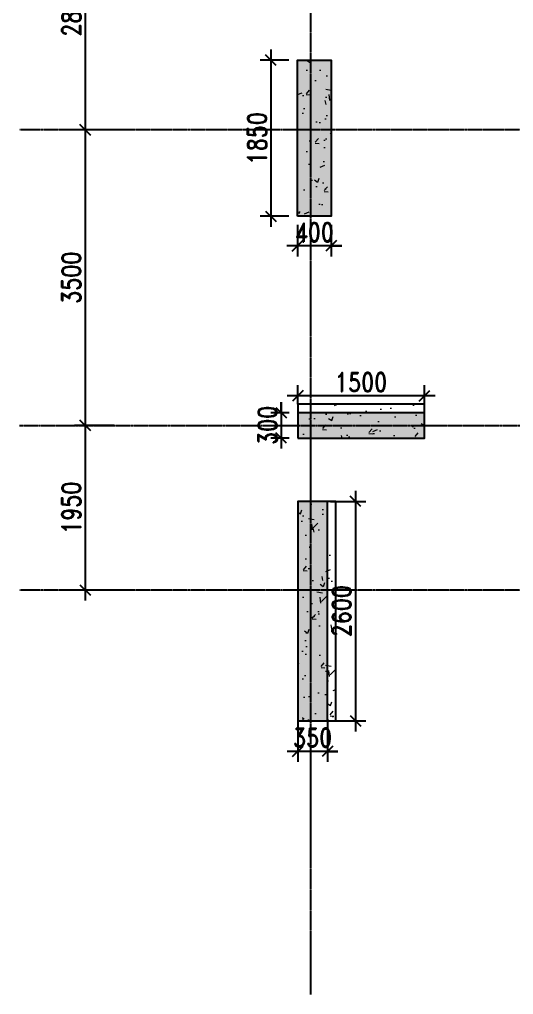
# Model space of a CAD drawing. Header units: millimetres. Extents: x 2061841 to 105821645, y -77612 to 48520811.
# Drawn here: x 105234358 to 105240201, y 48434629 to 48446176 of the extents above; entities that cross this region are included whole.
import ezdxf

# ---------------------------------------------------------------- set-up
doc = ezdxf.new("R2010")
doc.units = ezdxf.units.MM
doc.header["$LTSCALE"] = 10
doc.header["$MEASUREMENT"] = 0
doc.linetypes.add('CENTER', pattern=[2, 1.25, -0.25, 0.25, -0.25])
for name, color, linetype in [('AS-COLS', 2, 'Continuous'), ('DIM', 8, 'Continuous'), ('griddim', 3, 'Continuous'), ('S-OPENING', 6, 'Continuous')]:
    doc.layers.add(name, color=color, linetype=linetype)
doc.layers.add('S-STRCOL HATCH', color=33, linetype='Continuous', lineweight=9)
doc.styles.add('200', font='romand.shx', dxfattribs={"width": 0.8, "height": 225})
doc.dimstyles.new('GR1', dxfattribs={"dimtxt": 225, "dimasz": 125, "dimexe": 125, "dimexo": 100, "dimgap": 50, "dimtad": 1, "dimdec": 0, "dimzin": 3, "dimdsep": 46, "dimtxsty": '200', "dimblk1": 'OBLIQUE', "dimblk2": 'OBLIQUE', "dimsah": 1, "dimcen": 0.0625, "dimdle": 125, "dimclrd": 3, "dimclre": 3, "dimclrt": 2, "dimadec": 0, "dimazin": 0, "dimtfac": 1, "dimtdec": 0, "dimtix": 1, "dimtmove": 0, "dimatfit": 3, "dimfxl": 1, "dimtolj": 1, "dimtzin": 0, "dimarcsym": 0})
pattern_1 = [(50, (-102438165.63, -48481002.76), (546.554007, -47.8172566), [57.15, -628.65]), (355, (-102438165.63, -48481002.76), (-105.7302643, 573.1705357), [45.72, -502.9217525]), (100.4514447, (-102438120.1, -48481006.74), (440.8237413, 525.3532557), [48.5700264, -534.2707338]), (46.1842, (-102438165.6, -48480850.36), (813.2371227, -126.1269838), [85.725, -942.975]), (96.6355576, (-102438097.9, -48480860.9), (712.212402, 742.278374), [72.8550694, -801.4068245]), (351.1841512, (-102438165.6, -48480850.36), (712.212402, 742.278374), [68.579901, -754.379196]), (21, (-102438089.43, -48480888.46), (454.8431738, -306.7955946), [57.15, -628.65]), (326, (-102438089.43, -48480888.46), (185.406085, 552.5638984), [45.72, -502.92]), (71.451445, (-102438051.53, -48480914), (640.2492578, 245.7683067), [48.5700264, -534.2698128]), (37.5, (-102438165.63, -48481002.76), (9.26580975, 253.66511662), [0, -496.824, 0, -510.54, 0, -504.825]), (7.5, (-102438165.63, -48481002.76), (200.4589875, 300.54172445), [0, -291.084, 0, -485.394, 0, -192.405]), (327.5, (-102438335.56, -48481002.76), (406.7717855, -17.18623198), [0, -190.5, 0, -594.36, 0, -788.67]), (317.5, (-102438411.76, -48481002.76), (444.3875442, 76.2794731), [0, -247.65, 0, -394.716, 0, -560.07])]

# ---------------------------------------------------------------- blocks, each defined once
blk = doc.blocks.new('_Oblique')
at = {"color": 0, "linetype": 'ByBlock', "lineweight": -2}
blk.add_line((-0.5, -0.5), (0.5, 0.5), dxfattribs=at)
blk = doc.blocks.new('*D642')
at = {"layer": 'AS-COLS', "color": 3, "lineweight": -2, "transparency": 16777216}
for p, q in [((102472133, 48545833), (102472133, 48542758)), ((102472479, 48545708), (102472008, 48545708)), ((102472479, 48542883), (102472008, 48542883))]:
    blk.add_line(p, q, dxfattribs=at)
at = {"layer": 'Defpoints', "color": 0, "transparency": 16777216}
for p in [(102472579, 48545708), (102472133, 48542883), (102472579, 48542883)]:
    blk.add_point(p, dxfattribs=at)
at = {"layer": 'AS-COLS', "color": 3, "linetype": 'ByBlock', "lineweight": -2, "transparency": 16777216, "xscale": 125, "yscale": 125, "zscale": 125}
for p, rotation in [((102472133, 48545708), 90), ((102472133, 48542883), 270)]:
    blk.add_blockref('_Oblique', p, dxfattribs=dict(at, rotation=rotation))
at = {"layer": 'AS-COLS', "color": 2, "transparency": 16777216, "insert": (102471970, 48544296), "char_height": 225, "attachment_point": 5, "rotation": 90, "style": '200'}
blk.add_mtext('\\A1;2825', dxfattribs=at)
blk = doc.blocks.new('*D643')
at = {"layer": 'AS-COLS', "color": 3, "lineweight": -2, "transparency": 16777216}
for p, q in [((102472133, 48543008), (102472133, 48539259)), ((102472479, 48542883), (102472008, 48542883)), ((102472479, 48539384), (102472008, 48539384))]:
    blk.add_line(p, q, dxfattribs=at)
at = {"layer": 'Defpoints', "color": 0, "transparency": 16777216}
for p in [(102472579, 48542883), (102472133, 48539384), (102472579, 48539384)]:
    blk.add_point(p, dxfattribs=at)
at = {"layer": 'AS-COLS', "color": 3, "linetype": 'ByBlock', "lineweight": -2, "transparency": 16777216, "xscale": 125, "yscale": 125, "zscale": 125}
for p, rotation in [((102472133, 48542883), 90), ((102472133, 48539384), 270)]:
    blk.add_blockref('_Oblique', p, dxfattribs=dict(at, rotation=rotation))
at = {"layer": 'AS-COLS', "color": 2, "transparency": 16777216, "insert": (102471970, 48541133), "char_height": 225, "attachment_point": 5, "rotation": 90, "style": '200'}
blk.add_mtext('\\A1;3500', dxfattribs=at)
blk = doc.blocks.new('*D644')
at = {"layer": 'AS-COLS', "color": 3, "lineweight": -2, "transparency": 16777216}
for p, q in [((102472133, 48539509), (102472133, 48537309)), ((102472479, 48539384), (102472008, 48539384)), ((102472479, 48537434), (102472008, 48537434))]:
    blk.add_line(p, q, dxfattribs=at)
at = {"layer": 'Defpoints', "color": 0, "transparency": 16777216}
for p in [(102472579, 48539384), (102472133, 48537434), (102472579, 48537434)]:
    blk.add_point(p, dxfattribs=at)
at = {"layer": 'AS-COLS', "color": 3, "linetype": 'ByBlock', "lineweight": -2, "transparency": 16777216, "xscale": 125, "yscale": 125, "zscale": 125}
for p, rotation in [((102472133, 48539384), 90), ((102472133, 48537434), 270)]:
    blk.add_blockref('_Oblique', p, dxfattribs=dict(at, rotation=rotation))
at = {"layer": 'AS-COLS', "color": 2, "transparency": 16777216, "insert": (102471970, 48538409), "char_height": 225, "attachment_point": 5, "rotation": 90, "style": '200'}
blk.add_mtext('\\A1;1950', dxfattribs=at)
blk = doc.blocks.new('*D427')
at = {"layer": 'Defpoints', "color": 0, "transparency": 16777216}
for p in [(874, 4136), (679, 3836), (874, 3836)]:
    blk.add_point(p, dxfattribs=at)
at = {"layer": 'DIM', "color": 3, "lineweight": -2, "transparency": 16777216}
for p, q in [((679, 4261), (679, 3711)), ((679, 4136), (679, 4261)), ((774, 4136), (554, 4136)), ((774, 3836), (554, 3836)), ((679, 3836), (679, 3711))]:
    blk.add_line(p, q, dxfattribs=at)
at = {"layer": 'DIM', "color": 3, "linetype": 'ByBlock', "lineweight": -2, "transparency": 16777216, "xscale": 125, "yscale": 125, "zscale": 125}
for p, rotation in [((679, 4136), 270), ((679, 3836), 90)]:
    blk.add_blockref('_Oblique', p, dxfattribs=dict(at, rotation=rotation))
at = {"layer": 'DIM', "color": 2, "transparency": 16777216, "insert": (517, 3986), "char_height": 225, "attachment_point": 5, "rotation": 90, "style": '200'}
blk.add_mtext('\\A1;300', dxfattribs=at)
blk = doc.blocks.new('*D428')
at = {"layer": 'Defpoints', "color": 0, "transparency": 16777216}
for p in [(874, 4336), (874, 4136), (2374, 4136)]:
    blk.add_point(p, dxfattribs=at)
at = {"layer": 'DIM', "color": 3, "lineweight": -2, "transparency": 16777216}
for p, q in [((874, 4236), (874, 4461)), ((2374, 4236), (2374, 4461)), ((2499, 4336), (749, 4336))]:
    blk.add_line(p, q, dxfattribs=at)
at = {"layer": 'DIM', "color": 3, "linetype": 'ByBlock', "lineweight": -2, "transparency": 16777216, "xscale": 125, "yscale": 125, "zscale": 125, "rotation": 180}
blk.add_blockref('_Oblique', (874, 4336), dxfattribs=at)
at = {"layer": 'DIM', "color": 3, "linetype": 'ByBlock', "lineweight": -2, "transparency": 16777216, "xscale": 125, "yscale": 125, "zscale": 125}
blk.add_blockref('_Oblique', (2374, 4336), dxfattribs=at)
at = {"layer": 'DIM', "color": 2, "transparency": 16777216, "insert": (1624, 4498), "char_height": 225, "attachment_point": 5, "style": '200'}
blk.add_mtext('\\A1;1500', dxfattribs=at)
blk = doc.blocks.new('*D429')
at = {"layer": 'Defpoints', "color": 0, "transparency": 16777216}
for p in [(1163, 3086), (1224, 486), (1556, 486)]:
    blk.add_point(p, dxfattribs=at)
at = {"layer": 'DIM', "color": 3, "lineweight": -2, "transparency": 16777216}
for p, q in [((1556, 3211), (1556, 361)), ((1263, 3086), (1681, 3086)), ((1324, 486), (1681, 486))]:
    blk.add_line(p, q, dxfattribs=at)
at = {"layer": 'DIM', "color": 3, "linetype": 'ByBlock', "lineweight": -2, "transparency": 16777216, "xscale": 125, "yscale": 125, "zscale": 125}
for p, rotation in [((1556, 3086), 90), ((1556, 486), 270)]:
    blk.add_blockref('_Oblique', p, dxfattribs=dict(at, rotation=rotation))
at = {"layer": 'DIM', "color": 2, "transparency": 16777216, "insert": (1393, 1786), "char_height": 225, "attachment_point": 5, "rotation": 90, "style": '200'}
blk.add_mtext('\\A1;2600', dxfattribs=at)
blk = doc.blocks.new('*D430')
at = {"layer": 'Defpoints', "color": 0, "transparency": 16777216}
for p in [(875, 608), (1225, 608), (875, 125)]:
    blk.add_point(p, dxfattribs=at)
at = {"layer": 'DIM', "color": 3, "lineweight": -2, "transparency": 16777216}
for p, q in [((875, 508), (875, 0)), ((1225, 508), (1225, 0)), ((1350, 125), (750, 125)), ((875, 125), (750, 125)), ((1225, 125), (1350, 125))]:
    blk.add_line(p, q, dxfattribs=at)
at = {"layer": 'DIM', "color": 3, "linetype": 'ByBlock', "lineweight": -2, "transparency": 16777216, "xscale": 125, "yscale": 125, "zscale": 125}
blk.add_blockref('_Oblique', (875, 125), dxfattribs=at)
at = {"layer": 'DIM', "color": 3, "linetype": 'ByBlock', "lineweight": -2, "transparency": 16777216, "xscale": 125, "yscale": 125, "zscale": 125, "rotation": 180}
blk.add_blockref('_Oblique', (1225, 125), dxfattribs=at)
at = {"layer": 'DIM', "color": 2, "transparency": 16777216, "insert": (1050, 288), "char_height": 225, "attachment_point": 5, "style": '200'}
blk.add_mtext('\\A1;350', dxfattribs=at)
blk = doc.blocks.new('*D433')
at = {"layer": 'Defpoints', "color": 0, "transparency": 16777216}
for p in [(870, 8311), (555, 6462), (870, 6462)]:
    blk.add_point(p, dxfattribs=at)
at = {"layer": 'DIM', "color": 3, "lineweight": -2, "transparency": 16777216}
for p, q in [((555, 8436), (555, 6337)), ((770, 8311), (430, 8311)), ((770, 6462), (430, 6462))]:
    blk.add_line(p, q, dxfattribs=at)
at = {"layer": 'DIM', "color": 3, "linetype": 'ByBlock', "lineweight": -2, "transparency": 16777216, "xscale": 125, "yscale": 125, "zscale": 125}
for p, rotation in [((555, 8311), 90), ((555, 6462), 270)]:
    blk.add_blockref('_Oblique', p, dxfattribs=dict(at, rotation=rotation))
at = {"layer": 'DIM', "color": 2, "transparency": 16777216, "insert": (393, 7387), "char_height": 225, "attachment_point": 5, "rotation": 90, "style": '200'}
blk.add_mtext('\\A1;1850', dxfattribs=at)
blk = doc.blocks.new('*D434')
at = {"layer": 'Defpoints', "color": 0, "transparency": 16777216}
for p in [(870, 6462), (1270, 6462), (870, 6111)]:
    blk.add_point(p, dxfattribs=at)
at = {"layer": 'DIM', "color": 3, "lineweight": -2, "transparency": 16777216}
for p, q in [((870, 6362), (870, 5986)), ((1270, 6362), (1270, 5986)), ((1395, 6111), (745, 6111)), ((870, 6111), (745, 6111)), ((1270, 6111), (1395, 6111))]:
    blk.add_line(p, q, dxfattribs=at)
at = {"layer": 'DIM', "color": 3, "linetype": 'ByBlock', "lineweight": -2, "transparency": 16777216, "xscale": 125, "yscale": 125, "zscale": 125}
blk.add_blockref('_Oblique', (870, 6111), dxfattribs=at)
at = {"layer": 'DIM', "color": 3, "linetype": 'ByBlock', "lineweight": -2, "transparency": 16777216, "xscale": 125, "yscale": 125, "zscale": 125, "rotation": 180}
blk.add_blockref('_Oblique', (1270, 6111), dxfattribs=at)
at = {"layer": 'DIM', "color": 2, "transparency": 16777216, "insert": (1070, 6273), "char_height": 225, "attachment_point": 5, "style": '200'}
blk.add_mtext('\\A1;400', dxfattribs=at)
blk = doc.blocks.new('G$C89AE7293')
at = {"layer": 'S-STRCOL HATCH'}
h = blk.add_hatch(dxfattribs=at)
h.set_pattern_fill('AR-CONC', color=3, scale=3)
h.set_pattern_definition(pattern_1)
h.paths.add_polyline_path([(0, 5976), (0, 7826), (400, 7826), (400, 5976), (0, 5976)])
h = blk.add_hatch(dxfattribs=at)
h.set_pattern_fill('AR-CONC', color=3, scale=3)
h.set_pattern_definition(pattern_1)
h.paths.add_polyline_path([(5, 3350), (1505, 3350), (1505, 3750), (5, 3750), (5, 3350)])
h = blk.add_hatch(dxfattribs=at)
h.set_pattern_fill('AR-CONC', color=3, scale=3)
h.set_pattern_definition(pattern_1)
h.paths.add_polyline_path([(455, 0), (455, 2600), (5, 2600), (5, 0)])
h = blk.add_hatch(dxfattribs=at)
h.set_pattern_fill('AR-CONC', color=3, scale=3)
h.set_pattern_definition(pattern_1)
h.paths.add_polyline_path([(355, 0), (455, 0), (455, 2600), (355, 2600), (355, 0)])
at = {"layer": 'AS-COLS', "color": 1, "elevation": 0}
for points in [[(0, 5976), (0, 7826), (400, 7826), (400, 5976)], [(5, 3350), (1505, 3350), (1505, 3750), (5, 3750)], [(455, 0), (455, 2600), (5, 2600), (5, 0)]]:
    blk.add_lwpolyline(points, close=True, dxfattribs=at)
blk = doc.blocks.new('G$CDE8A9FAD')
at = {"layer": 'S-STRCOL HATCH'}
h = blk.add_hatch(color=256, dxfattribs=at)
h.dxf.hatch_style = 1
h.paths.add_polyline_path([(869.8, 6461.9), (869.7, 8311.5), (1269.7, 8311.5), (1269.8, 6461.9), (869.8, 6461.9)])
h = blk.add_hatch(color=256, dxfattribs=at)
h.dxf.hatch_style = 1
h.paths.add_polyline_path([(874.3, 3835.9), (2374.3, 3835.9), (2374.3, 4135.9), (874.3, 4135.9), (874.3, 3835.9)])
h = blk.add_hatch(color=256, dxfattribs=at)
h.dxf.hatch_style = 1
h.paths.add_polyline_path([(1224.4, 485.9), (1224.4, 3085.8), (874.4, 3085.8), (874.4, 485.9), (1224.4, 485.9)])
at = {"layer": 'AS-COLS', "color": 1, "elevation": 0}
for points in [[(869.8, 6461.9), (869.7, 8311.5), (1269.7, 8311.5), (1269.8, 6461.9)], [(874.3, 3835.9), (2374.3, 3835.9), (2374.3, 4135.9), (874.3, 4135.9)], [(1224.4, 485.9), (1224.4, 3085.8), (874.4, 3085.8), (874.4, 485.9)]]:
    blk.add_lwpolyline(points, close=True, dxfattribs=at)
at = {"layer": 'DIM'}
for base, p1, p2, picture, middle in [((555.4, 6461.9, 0), (869.7, 8311.5), (869.8, 6461.9), '*D433', (392.9, 7386.7, 0)), ((679.3, 3835.9, 0), (874.3, 4135.9), (874.3, 3835.9), '*D427', (516.8, 3985.9, 0)), ((1555.9, 485.9, 0), (1162.9, 3085.8), (1224.4, 485.9), '*D429', (1393.4, 1785.8, 0))]:
    dim = blk.add_linear_dim(base=base, p1=p1, p2=p2, angle=90, dimstyle='GR1', dxfattribs=at)
    dim.commit()
    dim.dimension.update_dxf_attribs({"geometry": picture, "text_midpoint": middle})
for base, p1, p2, picture, middle in [((869.8, 6110.9, 0), (1269.8, 6461.9), (869.8, 6461.9), '*D434', (1069.8, 6273.4, 0)), ((874.3, 4335.9, 0), (2374.3, 4135.9), (874.3, 4135.9), '*D428', (1624.3, 4498.4, 0)), ((874.6, 125, 0), (1224.6, 607.9), (874.6, 607.9), '*D430', (1049.6, 287.5, 0))]:
    dim = blk.add_linear_dim(base=base, p1=p1, p2=p2, dimstyle='GR1', dxfattribs=at)
    dim.commit()
    dim.dimension.update_dxf_attribs({"geometry": picture, "text_midpoint": middle})
blk = doc.blocks.new('TOWER-A TYPICAL FLOOR FRAMING PLAN N')
at = {"layer": 'griddim', "color": 6, "linetype": 'CENTER', "ltscale": 0.02}
for p, q in [((102474799.1, 48566881), (102474799.1, 48532643.9)), ((102501249.8, 48542883.2), (102471357.5, 48542883.2)), ((102471357.5, 48539383.5), (102501249.8, 48539383.5)), ((102501249.8, 48537433.5), (102471357.5, 48537433.5))]:
    blk.add_line(p, q, dxfattribs=at)
at = {"layer": 'AS-COLS', "color": 6}
for name, p in [('G$CDE8A9FAD', (102473774.9, 48535398)), ('G$C89AE7293', (102474644.6, 48535883.9))]:
    blk.add_blockref(name, p, dxfattribs=at)
for base, p1, p2, picture, middle in [((102472132.7, 48542883.2), (102472579.2, 48545708.2), (102472579.2, 48542883.2), '*D642', (102471970.2, 48544295.7)), ((102472132.7, 48539383.5), (102472579.2, 48542883.2), (102472579.2, 48539383.5), '*D643', (102471970.2, 48541133.4)), ((102472132.7, 48537433.5), (102472579.2, 48539383.5), (102472579.2, 48537433.5), '*D644', (102471970.2, 48538408.5))]:
    dim = blk.add_linear_dim(base=base, p1=p1, p2=p2, angle=90, dimstyle='GR1', override={"dimtmove": 1}, dxfattribs=at)
    dim.commit()
    dim.dimension.update_dxf_attribs({"geometry": picture, "text_midpoint": middle})

msp = doc.modelspace()

# ---------------------------------------------------------------- block references
at = {"layer": 'S-OPENING'}
msp.add_blockref('TOWER-A TYPICAL FLOOR FRAMING PLAN N', (2763000.3, -98014.7), dxfattribs=at)

doc.saveas('drawing.dxf')
